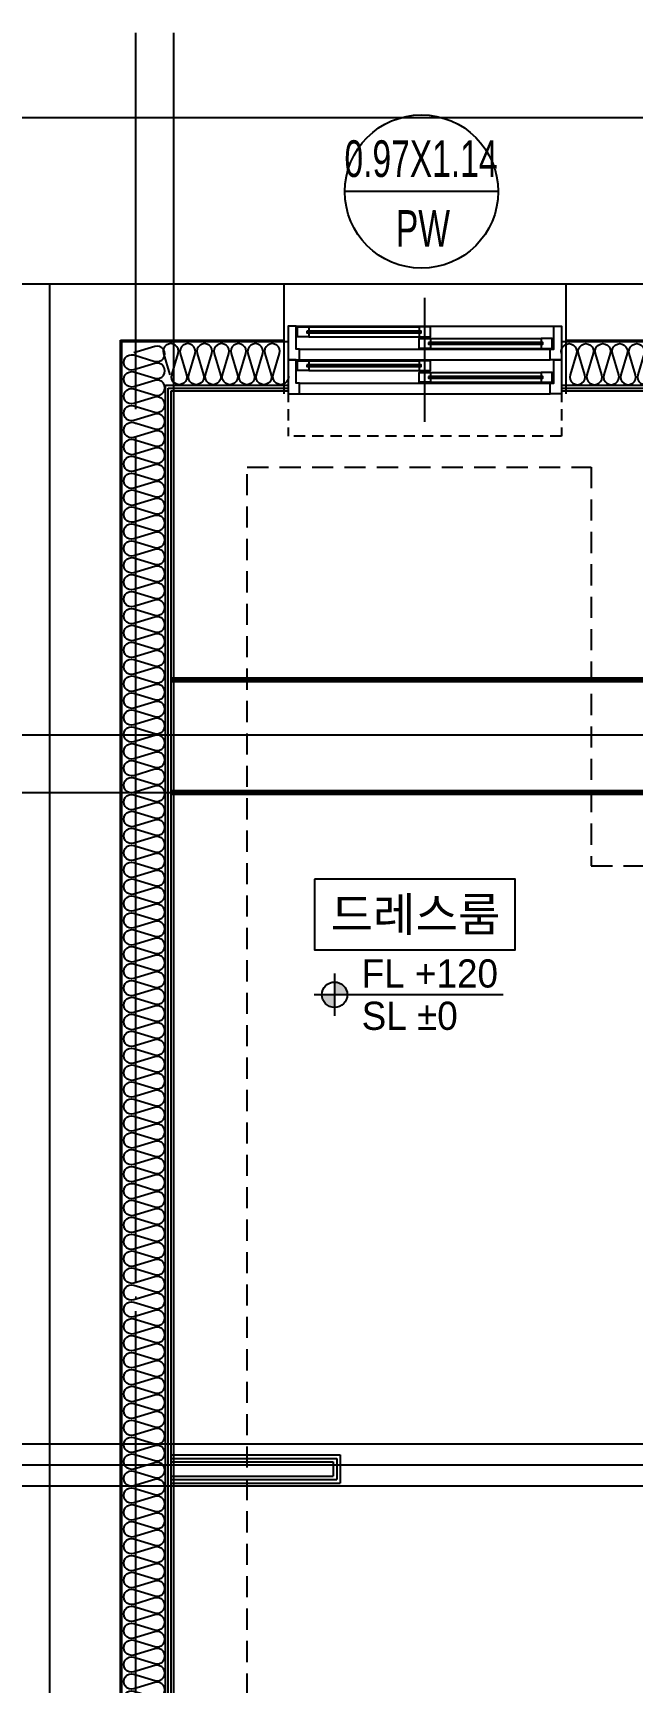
# Model space of a CAD drawing. Header units: millimetres. Extents: x -24416 to 92204, y -190080 to 23760.
# Drawn here: x 57484 to 59609, y 10286 to 16137 of the extents above; entities that cross this region are included whole.
import ezdxf
from ezdxf.enums import TextEntityAlignment as Align
from ezdxf.xclip import XClip

# ---------------------------------------------------------------- set-up
doc = ezdxf.new("R2010")
doc.units = ezdxf.units.MM
doc.header["$LTSCALE"] = 50
doc.header["$XCLIPFRAME"] = 0
for name, pattern in [('AUDIT_D_220706163347-0', [0]), ('CEN', [62, 60, -1, 0, -1]), ('H', [1.3, 0.8, -0.5]), ('HID', [2.3, 1.5, -0.8]), ('HIDDEN', [9.525, 6.35, -3.175])]:
    doc.linetypes.add(name, pattern=pattern)
for name, color, linetype in [('A-레벨', 7, 'AUDIT_D_220706163347-0'), ('A-창호부호', 4, 'Continuous'), ('CEN_CON', 1, 'CEN'), ('CEN_WALL', 12, 'CEN'), ('CONC', 2, 'Continuous'), ('dan1', 7, 'HID'), ('ELE3_CON', 7, 'Continuous'), ('INS', 8, 'Continuous'), ('WAL_DRY', 7, 'Continuous'), ('WIN', 4, 'Continuous'), ('실명', 3, 'AUDIT_D_220706163347-0'), ('실명박스', 7, 'AUDIT_D_220706163347-0'), ('커튼박스', 6, 'Continuous'), ('확장', 8, 'HIDDEN')]:
    doc.layers.add(name, color=color, linetype=linetype)
doc.layers.add('Defpoint', color=135, linetype='Continuous', plot=False)
doc.layers.add('MC', color=135, linetype='Continuous', plot=False)
doc.styles.add('HAUD01', font='Dotum.ttf')

# ---------------------------------------------------------------- blocks, each defined once
blk = doc.blocks.new('WIN_이중창_1000')
at = {"layer": 'Defpoint'}
for p, q in [((-15, 240), (-15, 0)), ((985, 240), (985, 0))]:
    blk.add_line(p, q, dxfattribs=at)
at = {"layer": 'WIN'}
blk.add_line((485, -100), (485, 340), dxfattribs=at)
at = {"layer": 'WIN', "color": 8}
for p, q in [((942, 240), (28, 240)), ((897, 237), (505, 237)), ((465, 196), (73, 196)), ((897, 202), (505, 202)), ((930, 158), (40, 158)), ((930, 120), (40, 120)), ((465, 161), (73, 161)), ((465, 76), (73, 76)), ((897, 117), (505, 117)), ((897, 82), (505, 82)), ((930, 38), (40, 38)), ((930, 0), (40, 0)), ((465, 41), (73, 41))]:
    blk.add_line(p, q, dxfattribs=at)
at = {"layer": 'WIN'}
for points in [[(40, 158), (28, 158), (28, 240), (0, 240), (0, 120), (40, 120), (40, 158)], [(505, 216.5), (505, 202), (465, 202), (465, 237), (505, 237), (505, 222.5)], [(897, 216.5), (897, 202), (937, 202), (937, 237), (897, 237), (897, 222.5)], [(930, 158), (942, 158), (942, 240), (970, 240), (970, 120), (930, 120), (930, 158)], [(73, 175.5), (73, 161), (33, 161), (33, 196), (73, 196), (73, 181.5)], [(472, 181.5), (472, 175.5), (66, 175.5), (66, 181.5), (472, 181.5)], [(465, 175.5), (465, 161), (505, 161), (505, 196), (465, 196), (465, 181.5)], [(904, 222.5), (904, 216.5), (498, 216.5), (498, 222.5), (904, 222.5)], [(40, 38), (28, 38), (28, 120), (0, 120), (0, 0), (40, 0), (40, 38)], [(930, 38), (942, 38), (942, 120), (970, 120), (970, 0), (930, 0), (930, 38)], [(73, 55.5), (73, 41), (33, 41), (33, 76), (73, 76), (73, 61.5)], [(472, 61.5), (472, 55.5), (66, 55.5), (66, 61.5), (472, 61.5)], [(505, 96.5), (505, 82), (465, 82), (465, 117), (505, 117), (505, 102.5)], [(465, 55.5), (465, 41), (505, 41), (505, 76), (465, 76), (465, 61.5)], [(904, 102.5), (904, 96.5), (498, 96.5), (498, 102.5), (904, 102.5)], [(897, 96.5), (897, 82), (937, 82), (937, 117), (897, 117), (897, 102.5)]]:
    blk.add_lwpolyline(points, dxfattribs=at)
blk = doc.blocks.new('insul1')
blk.add_lwpolyline([(0, 0.25, 1.344031), (0.35, 0.25), (0.2, 0.75, -1.344031), (0.55, 0.75), (0.4, 0.25)], format="xyb")
blk = doc.blocks.new('U-76A(확장)')
at = {"layer": 'CEN_CON'}
for p, q in [((14030, -300), (14030, 10335)), ((14635, 10035), (4795, 10035)), ((14635, 9445), (11295.7, 9445))]:
    blk.add_line(p, q, dxfattribs=at)
at = {"layer": 'CEN_WALL'}
for p, q in [((14635, 7845), (11865, 7845)), ((14635, 5255), (9975, 5255))]:
    blk.add_line(p, q, dxfattribs=at)
at = {"layer": 'CONC'}
for p, q in [((12505, 9445), (12055, 9445)), ((12505, 9445), (12505, 9245)), ((14335, 9445), (13505, 9445)), ((13505, 9445), (13505, 9245)), ((14335, 0), (14335, 9445)), ((12505, 9245), (11855, 9245)), ((14085, 9245), (13505, 9245)), ((14085, 1690), (14085, 9245))]:
    blk.add_line(p, q, dxfattribs=at)
at = {"layer": 'dan1'}
blk.add_lwpolyline([(10285, 2140), (13635, 2140), (13635, 8795), (12415, 8795), (12415, 7380), (10285, 7380)], dxfattribs=at)
at = {"layer": 'ELE3_CON'}
blk.add_line((13505, 9445), (12505, 9445), dxfattribs=at)
at = {"layer": 'INS'}
for p, q in [((12520, 9240), (11975, 9240)), ((14080, 9240), (13490, 9240)), ((14080, 1695), (14080, 9240)), ((12520, 9085), (12085, 9085)), ((13925, 9085), (13490, 9085)), ((13925, 1850), (13925, 9085))]:
    blk.add_line(p, q, dxfattribs=at)
at = {"layer": 'MC'}
for p, q in [((13895, -300), (13895, 10335)), ((14635, 7640), (11865, 7640)), ((14635, 5330), (9975, 5330)), ((14635, 5180), (9975, 5180))]:
    blk.add_line(p, q, dxfattribs=at)
at = {"layer": 'WAL_DRY'}
for p, q in [((12520, 9075), (12095, 9075)), ((13915, 9075), (13490, 9075)), ((13915, 1860), (13915, 9075)), ((12520, 9065), (12105, 9065)), ((13905, 9065), (13490, 9065)), ((13905, 1870), (13905, 9065)), ((13905, 5290), (13305, 5290)), ((13305, 5290), (13305, 5190)), ((13905, 5277.5), (13317.5, 5277.5)), ((13317.5, 5277.5), (13317.5, 5202.5)), ((13905, 5265), (13330, 5265)), ((13330, 5265), (13330, 5215)), ((13905, 5215), (13330, 5215)), ((13905, 5190), (13305, 5190)), ((13905, 5202.5), (13317.5, 5202.5))]:
    blk.add_line(p, q, dxfattribs=at)
at = {"layer": '커튼박스', "linetype": 'H'}
for p, q in [((12520, 9065), (12520, 8905)), ((13490, 9065), (13490, 8905)), ((12520, 8905), (13490, 8905))]:
    blk.add_line(p, q, dxfattribs=at)
at = {"layer": '확장', "ltscale": 0.5, "const_width": 20, "flags": 128}
for points in [[(13905, 8040), (12105, 8040)], [(13905, 7640), (12105, 7640)]]:
    blk.add_lwpolyline(points, dxfattribs=at)
at = {"layer": 'INS', "row_count": 1}
for p, xscale, yscale, zscale, rotation, column_count, row_spacing, column_spacing in [((12520, 9235), 150, 150, 150, 180, 9, 0, 60), ((14075, 1700), 150.0000000000001, 150.0000000000001, 150.0000000000001, 90, 125, -1.577721810442024e-30, 60.00000000000004)]:
    blk.add_blockref('insul1', p, dxfattribs=dict(at, xscale=xscale, yscale=yscale, zscale=zscale, rotation=rotation, column_count=column_count, row_spacing=row_spacing, column_spacing=column_spacing))
at = {"layer": 'INS', "xscale": 150, "yscale": 150, "zscale": 150, "row_count": 1, "column_count": 7, "row_spacing": 0, "column_spacing": 60}
blk.add_blockref('insul1', (13490, 9085), dxfattribs=at)
at = {"layer": 'WIN'}
blk.add_blockref('WIN_이중창_1000', (12520, 9055), dxfattribs=at)
blk = doc.blocks.new('A$C4D377245')
at = {"layer": 'A-창호부호'}
blk.add_line((675.4, 345), (14.6, 345), dxfattribs=at)
blk.add_circle((345, 345), 330.4, dxfattribs=at)
blk = doc.blocks.new('A$Cb33ca4a3')
at = {"layer": 'A-레벨'}
h = blk.add_hatch(color=256, dxfattribs=at)
h.paths.add_polyline_path([(58553.8, -11080.1), (58553.8, -11035.1), (58508.8, -11035.1, 0.414214)])
h.paths.add_polyline_path([(58553.8, -10990.1), (58553.8, -11035.1), (58598.8, -11035.1, 0.414214)])
for p, q in [((58553.8, -10960.1), (58553.8, -11110.1)), ((59151.4, -11035.1), (58481.8, -11035.1))]:
    blk.add_line(p, q, dxfattribs=at)
blk.add_circle((58553.8, -11035.1), 45, dxfattribs=at)
at = {"layer": 'A-레벨', "color": 4, "style": 'HAUD01'}
for s, p in [('FL +120', (58649.8, -11009.6)), ('SL %%P0', (58649.8, -11159.8))]:
    blk.add_text(s, height=100, dxfattribs=at).set_placement(p)

msp = doc.modelspace()

# ---------------------------------------------------------------- linework, layer by layer
at = {"layer": '실명박스'}
msp.add_lwpolyline([(58482.6, 13134.4), (58482.6, 12884.4), (59193.8, 12884.4), (59193.8, 13134.4)], close=True, dxfattribs=at)

# ---------------------------------------------------------------- block references
ref = msp.add_blockref('U-76A(확장)', (71879, 5802.1), dxfattribs=dict(xscale=-1))
XClip(ref).set_block_clipping_path([(-1332.1523822156, -300), (14635, 13075.0000000001)])
at = {"layer": 'A-창호부호', "xscale": 0.8231884058332071, "yscale": 0.8231884058332071, "zscale": 0.8231884058332071}
msp.add_blockref('A$C4D377245', (58578, 15290.5), dxfattribs=at)
at = {"layer": 'A-창호부호'}
msp.add_blockref('A$Cb33ca4a3', (0, 23760), dxfattribs=at)

# ---------------------------------------------------------------- texts
at = {"layer": 'A-창호부호', "color": 6, "style": 'HAUD01', "width": 0.7}
for s, p in [('0.97X1.14', (58860.3, 15691.3)), ('PW', (58867.2, 15443.6))]:
    msp.add_text(s, height=130, dxfattribs=at).set_placement(p, align=Align.MIDDLE)
at = {"layer": '실명', "style": 'HAUD01'}
msp.add_text('드레스룸', height=120, dxfattribs=at).set_placement((58840.9, 13011.2), align=Align.MIDDLE)

doc.saveas('drawing.dxf')
